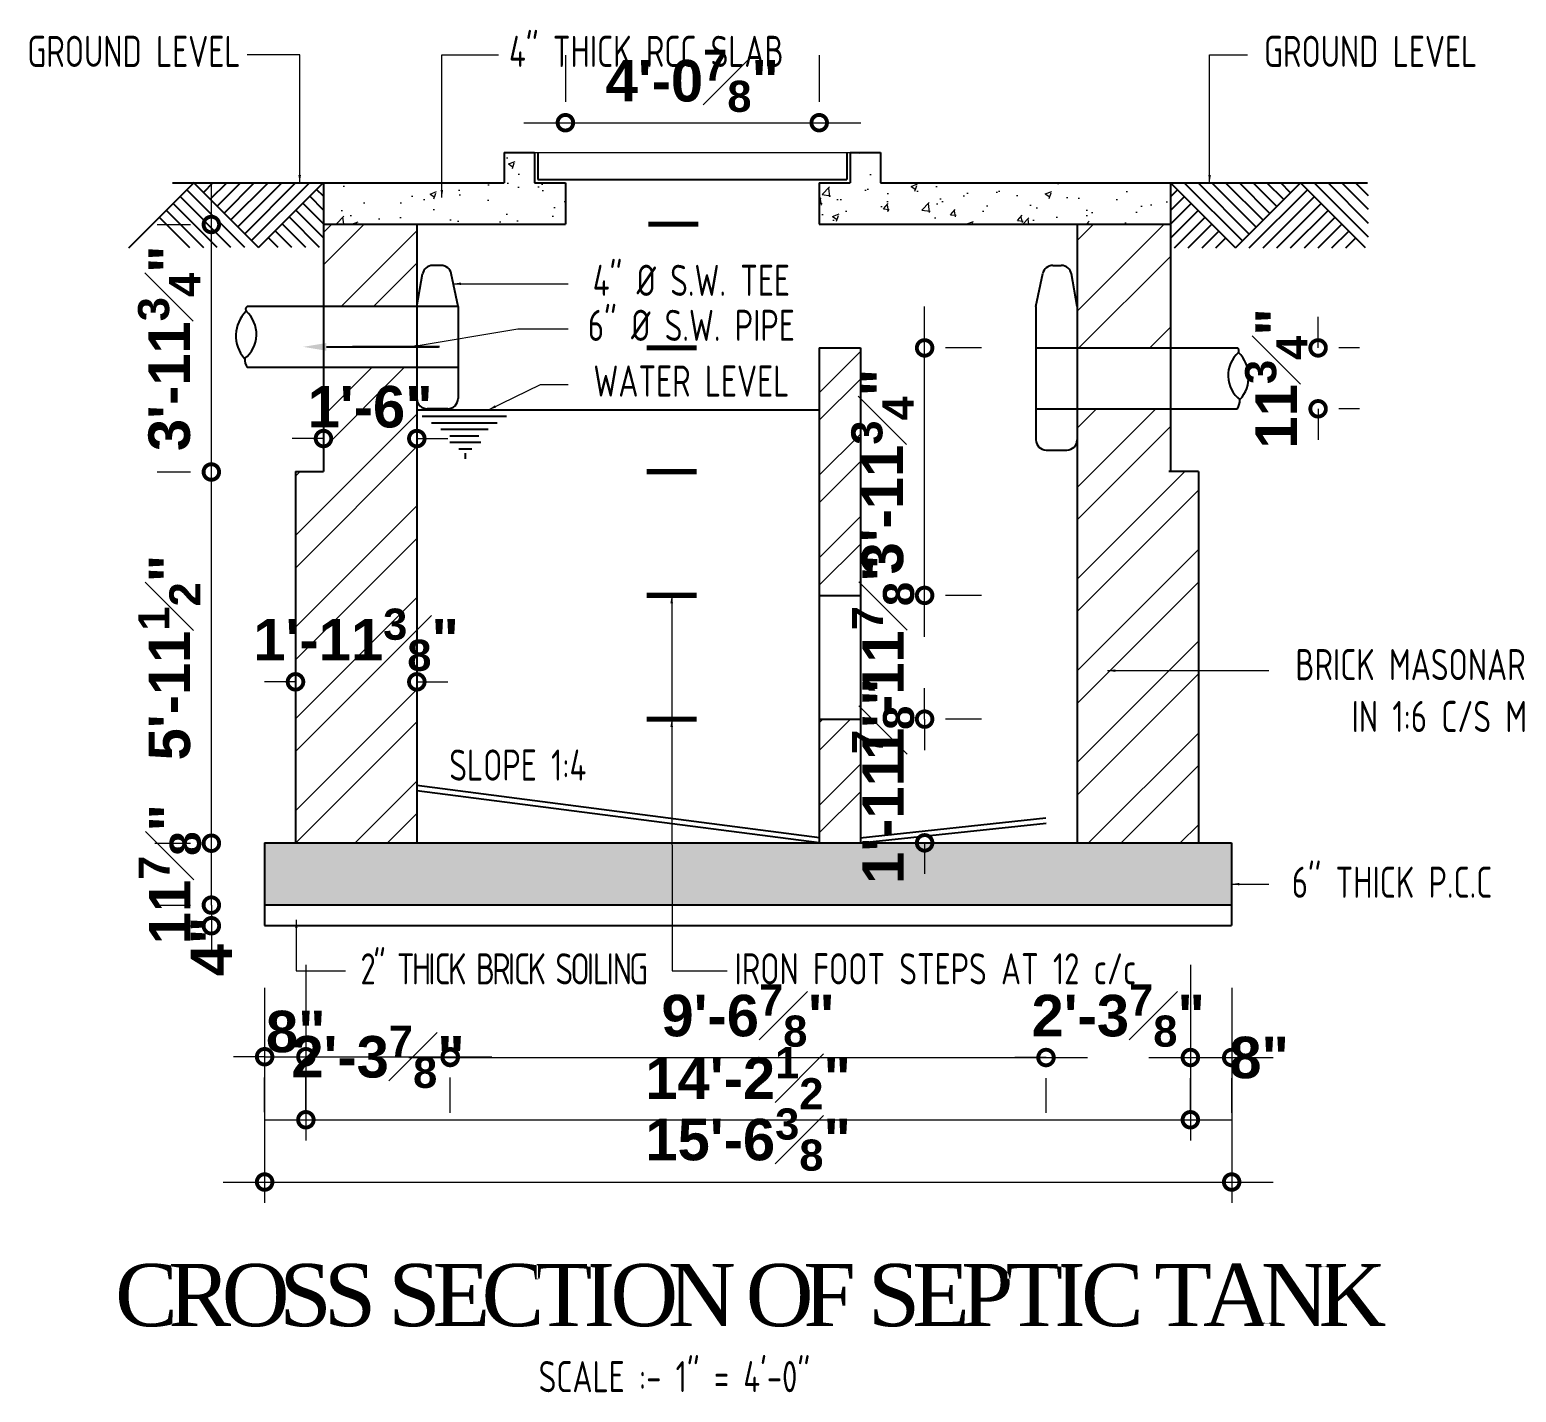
# Model space of a CAD drawing. Header units: inches. Extents: x 45643 to 70559, y -8725 to 1713.
# Drawn here: x 69178.3 to 69464.9, y -4819.2 to -4556.5 of the extents above; entities that cross this region are included whole.
import ezdxf

# ---------------------------------------------------------------- set-up
doc = ezdxf.new("R2010")
doc.units = ezdxf.units.IN
doc.header["$MEASUREMENT"] = 0
for name, color, linetype, lineweight in [('1', 7, 'Continuous', 25), ('CONCRETE', 251, 'Continuous', 0), ('DIM_LINE', 165, 'Continuous', 15), ('Dimensions', 100, 'Continuous', 9), ('hatch', 30, 'Continuous', 5), ('Text', 7, 'Continuous', 9), ('tile', 21, 'Continuous', 9)]:
    doc.layers.add(name, color=color, linetype=linetype, lineweight=lineweight)
doc.styles.add('int text 1in-4ft', font='trebuc.ttf', dxfattribs={"height": 3.5})
doc.styles.add('ordinary', font='ARIALN.TTF')
doc.styles.add('STYLE1', font='arialbd.ttf')
doc.dimstyles.new('dim 1in-4ft', dxfattribs={"dimscale": 0.5, "dimtxt": 3.5, "dimasz": 3, "dimexe": 6, "dimexo": 12, "dimgap": 1, "dimtad": 1, "dimzin": 0, "dimdsep": 46, "dimlunit": 4, "dimtxsty": 'int text 1in-4ft', "dimblk": 'DOT', "dimcen": 4, "dimdle": 6, "dimclrt": 7, "dimadec": 0, "dimazin": 0, "dimtfac": 1, "dimtofl": 0, "dimtmove": 0, "dimatfit": 3, "dimfxl": 7, "dimfxlon": 1, "dimtolj": 1, "dimtzin": 0, "dimarcsym": 0})
doc.dimstyles.new('Ronika', dxfattribs={"dimtxt": 8, "dimasz": 6, "dimexe": 4, "dimexo": 16, "dimgap": 2, "dimtad": 1, "dimdec": 3, "dimzin": 3, "dimdsep": 46, "dimlunit": 4, "dimtxsty": 'STYLE1', "dimblk": 'DOTSMALL', "dimcen": 2, "dimdle": 8, "dimclrd": 256, "dimclre": 7, "dimclrt": 256, "dimadec": 0, "dimazin": 0, "dimtfac": 0.75, "dimtdec": 3, "dimtix": 1, "dimtofl": 0, "dimtmove": 2, "dimatfit": 3, "dimfxl": 1, "dimfrac": 1, "dimtolj": 1, "dimtzin": 0, "dimlwd": 13, "dimlwe": 13, "dimarcsym": 0})
pattern_1 = [(50, (-304825.981, 177459.022), (12.9106833, -1.1295384), [1.35, -14.85]), (355, (-304825.981, 177459.022), (-2.497524, 13.5394584), [1.08, -11.88]), (100.4514, (-304824.906, 177458.928), (10.4131689, 12.4099118), [1.1473234, -12.620558]), (46.1842, (-304825.981, 177462.622), (19.2103389, -2.9793423), [2.025, -22.275]), (96.6356, (-304824.38, 177462.374), (16.8239287, 17.5341217), [1.7209852, -18.930834]), (351.1842, (-304825.981, 177462.622), (16.823915, 17.5341348), [1.62, -17.82]), (21, (-304824.181, 177461.722), (10.74432694, -7.24714003), [1.35, -14.85]), (326, (-304824.181, 177461.722), (4.379676, 13.0527008), [1.08, -11.88]), (71.4514, (-304823.286, 177461.118), (15.1240073, 5.8055489), [1.1473234, -12.620558]), (37.5, (-304825.9814, 177459.022), (0.2188774, 5.99208937), [0, -11.736, 0, -12.06, 0, -11.925]), (7.5, (-304825.9814, 177459.022), (4.73525167, 7.09941081), [0, -6.876, 0, -11.466, 0, -4.545]), (327.5, (-304829.9954, 177459.022), (9.60880385, -0.40598769), [0, -4.5, 0, -14.04, 0, -18.63]), (317.5, (-304831.7954, 177459.022), (10.49735105, 1.8018897), [0, -5.85, 0, -9.324, 0, -13.23])]
pattern_2 = [(45, (-304825.981, 177459.022), (-8.8388348, 8.8388348), []), (45, (-304825.981, 177465.272), (-8.8388348, 8.8388348), [])]
pattern_3 = [(45, (-304825.981, 177459.022), (-7.9549513, 7.9549513), []), (45, (-304820.678, 177459.022), (-7.9549513, 7.9549513), [])]

# ---------------------------------------------------------------- blocks, each defined once
blk = doc.blocks.new('_DotSmall')
at = {"color": 0, "const_width": 0.5}
blk.add_lwpolyline([(-0.0625, 0, 1), (0.0625, 0, 1)], format="xyb", close=True, dxfattribs=at)
blk = doc.blocks.new('*D451')
at = {"layer": 'Defpoints', "color": 0, "transparency": 16777216}
for p in [(-176661.26, 43756.35), (-176656.25, 43756.35), (-176661.26, 43708.64)]:
    blk.add_point(p, dxfattribs=at)
at = {"layer": 'DIM_LINE', "lineweight": 13, "transparency": 16777216}
blk.add_line((-176656.25, 43700.64), (-176656.25, 43764.35), dxfattribs=at)
at = {"layer": 'DIM_LINE', "color": 7, "lineweight": 13, "transparency": 16777216}
for p, q in [((-176645.26, 43756.35), (-176652.25, 43756.35)), ((-176645.26, 43708.64), (-176652.25, 43708.64))]:
    blk.add_line(p, q, dxfattribs=at)
at = {"layer": 'DIM_LINE', "lineweight": 13, "transparency": 16777216, "xscale": 6, "yscale": 6, "zscale": 6}
for p, rotation in [((-176656.25, 43756.35), 90), ((-176656.25, 43708.64), 270)]:
    blk.add_blockref('_DotSmall', p, dxfattribs=dict(at, rotation=rotation))
at = {"layer": 'DIM_LINE', "transparency": 16777216, "insert": (-176664.39, 43732.5), "char_height": 8, "attachment_point": 5, "rotation": 90, "style": 'STYLE1'}
blk.add_mtext('\\A1;3\'-11{\\H0.750000x;\\S3#4;}"', dxfattribs=at)
blk = doc.blocks.new('*D452')
at = {"layer": 'Defpoints', "color": 0, "transparency": 16777216}
for p in [(-176661.26, 43708.64), (-176656.25, 43708.64), (-176661.26, 43684.79)]:
    blk.add_point(p, dxfattribs=at)
at = {"layer": 'DIM_LINE', "lineweight": 13, "transparency": 16777216}
for p, q in [((-176656.25, 43708.64), (-176656.25, 43714.64)), ((-176656.25, 43684.79), (-176656.25, 43678.79))]:
    blk.add_line(p, q, dxfattribs=at)
at = {"layer": 'DIM_LINE', "color": 7, "lineweight": 13, "transparency": 16777216}
for p, q in [((-176645.26, 43708.64), (-176652.25, 43708.64)), ((-176645.26, 43684.79), (-176652.25, 43684.79))]:
    blk.add_line(p, q, dxfattribs=at)
at = {"layer": 'DIM_LINE', "lineweight": 13, "transparency": 16777216, "xscale": 6, "yscale": 6, "zscale": 6}
for p, rotation in [((-176656.25, 43708.64), 270), ((-176656.25, 43684.79), 90)]:
    blk.add_blockref('_DotSmall', p, dxfattribs=dict(at, rotation=rotation))
at = {"layer": 'DIM_LINE', "transparency": 16777216, "insert": (-176664.28, 43696.72), "char_height": 8, "attachment_point": 5, "rotation": 90, "style": 'STYLE1'}
blk.add_mtext('\\A1;1\'-11{\\H0.750000x;\\S7#8;}"', dxfattribs=at)
blk = doc.blocks.new('*D453')
at = {"layer": 'Defpoints', "color": 0, "transparency": 16777216}
for p in [(-176661.26, 43684.79), (-176656.25, 43684.79), (-176661.26, 43660.94)]:
    blk.add_point(p, dxfattribs=at)
at = {"layer": 'DIM_LINE', "lineweight": 13, "transparency": 16777216}
for p, q in [((-176656.25, 43684.79), (-176656.25, 43690.79)), ((-176656.25, 43660.94), (-176656.25, 43654.94))]:
    blk.add_line(p, q, dxfattribs=at)
at = {"layer": 'DIM_LINE', "color": 7, "lineweight": 13, "transparency": 16777216}
for p, q in [((-176645.26, 43684.79), (-176652.25, 43684.79)), ((-176645.26, 43660.94), (-176652.25, 43660.94))]:
    blk.add_line(p, q, dxfattribs=at)
at = {"layer": 'DIM_LINE', "lineweight": 13, "transparency": 16777216, "xscale": 6, "yscale": 6, "zscale": 6}
for p, rotation in [((-176656.25, 43684.79), 270), ((-176656.25, 43660.94), 90)]:
    blk.add_blockref('_DotSmall', p, dxfattribs=dict(at, rotation=rotation))
at = {"layer": 'DIM_LINE', "transparency": 16777216, "insert": (-176664.28, 43672.86), "char_height": 8, "attachment_point": 5, "rotation": 90, "style": 'STYLE1'}
blk.add_mtext('\\A1;1\'-11{\\H0.750000x;\\S7#8;}"', dxfattribs=at)
blk = doc.blocks.new('*D454')
at = {"layer": 'Defpoints', "color": 0, "transparency": 16777216}
for p in [(-176588.42, 43756.35), (-176580.4, 43756.35), (-176588.42, 43744.61)]:
    blk.add_point(p, dxfattribs=at)
at = {"layer": 'DIM_LINE', "lineweight": 13, "transparency": 16777216}
for p, q in [((-176580.4, 43756.35), (-176580.4, 43762.35)), ((-176580.4, 43744.61), (-176580.4, 43738.61))]:
    blk.add_line(p, q, dxfattribs=at)
at = {"layer": 'DIM_LINE', "color": 7, "lineweight": 13, "transparency": 16777216}
for p, q in [((-176572.42, 43756.35), (-176576.4, 43756.35)), ((-176572.42, 43744.61), (-176576.4, 43744.61))]:
    blk.add_line(p, q, dxfattribs=at)
at = {"layer": 'DIM_LINE', "lineweight": 13, "transparency": 16777216, "xscale": 6, "yscale": 6, "zscale": 6}
for p, rotation in [((-176580.4, 43756.35), 270), ((-176580.4, 43744.61), 90)]:
    blk.add_blockref('_DotSmall', p, dxfattribs=dict(at, rotation=rotation))
at = {"layer": 'DIM_LINE', "transparency": 16777216, "insert": (-176588.47, 43750.48), "char_height": 8, "attachment_point": 5, "rotation": 90, "style": 'STYLE1'}
blk.add_mtext('\\A1;11{\\H0.750000x;\\S3#4;}"', dxfattribs=at)
blk = doc.blocks.new('*D455')
at = {"layer": 'Defpoints', "color": 0, "transparency": 16777216}
for p in [(-176676.57, 43799.76), (-176725.5, 43796.77), (-176676.57, 43796.77)]:
    blk.add_point(p, dxfattribs=at)
at = {"layer": 'DIM_LINE', "color": 7, "lineweight": 13, "transparency": 16777216}
for p, q in [((-176725.5, 43812.77), (-176725.5, 43803.76)), ((-176676.57, 43812.77), (-176676.57, 43803.76))]:
    blk.add_line(p, q, dxfattribs=at)
at = {"layer": 'DIM_LINE', "lineweight": 13, "transparency": 16777216}
blk.add_line((-176733.5, 43799.76), (-176668.57, 43799.76), dxfattribs=at)
at = {"layer": 'DIM_LINE', "lineweight": 13, "transparency": 16777216, "xscale": 6, "yscale": 6, "zscale": 6, "rotation": 180}
blk.add_blockref('_DotSmall', (-176725.5, 43799.76), dxfattribs=at)
at = {"layer": 'DIM_LINE', "lineweight": 13, "transparency": 16777216, "xscale": 6, "yscale": 6, "zscale": 6}
blk.add_blockref('_DotSmall', (-176676.57, 43799.76), dxfattribs=at)
at = {"layer": 'DIM_LINE', "transparency": 16777216, "insert": (-176701.04, 43807.85), "char_height": 8, "attachment_point": 5, "style": 'STYLE1'}
blk.add_mtext('\\A1;4\'-0{\\H0.750000x;\\S7#8;}"', dxfattribs=at)
blk = doc.blocks.new('*D456')
at = {"layer": 'Defpoints', "color": 0, "transparency": 16777216}
for p in [(-176772.14, 43738.88), (-176754.14, 43738.88), (-176754.14, 43738.88)]:
    blk.add_point(p, dxfattribs=at)
at = {"layer": 'DIM_LINE', "color": 7, "lineweight": 13, "transparency": 16777216}
for p, q in [((-176772.14, 43754.88), (-176772.14, 43742.88)), ((-176754.14, 43754.88), (-176754.14, 43742.88))]:
    blk.add_line(p, q, dxfattribs=at)
at = {"layer": 'DIM_LINE', "lineweight": 13, "transparency": 16777216}
for p, q in [((-176772.14, 43738.88), (-176778.14, 43738.88)), ((-176754.14, 43738.88), (-176748.14, 43738.88))]:
    blk.add_line(p, q, dxfattribs=at)
at = {"layer": 'DIM_LINE', "lineweight": 13, "transparency": 16777216, "xscale": 6, "yscale": 6, "zscale": 6}
blk.add_blockref('_DotSmall', (-176772.14, 43738.88), dxfattribs=at)
at = {"layer": 'DIM_LINE', "lineweight": 13, "transparency": 16777216, "xscale": 6, "yscale": 6, "zscale": 6, "rotation": 180}
blk.add_blockref('_DotSmall', (-176754.14, 43738.88), dxfattribs=at)
at = {"layer": 'DIM_LINE', "transparency": 16777216, "insert": (-176763.14, 43744.96), "char_height": 8, "attachment_point": 5, "style": 'STYLE1'}
blk.add_mtext('\\A1;1\'-6"', dxfattribs=at)
blk = doc.blocks.new('*D457')
at = {"layer": 'Defpoints', "color": 0, "transparency": 16777216}
for p in [(-176605.02, 43624.87), (-176597.06, 43624.87), (-176597.06, 43619.56)]:
    blk.add_point(p, dxfattribs=at)
at = {"layer": 'DIM_LINE', "lineweight": 13, "transparency": 16777216}
blk.add_line((-176613.02, 43619.56), (-176589.06, 43619.56), dxfattribs=at)
at = {"layer": 'DIM_LINE', "color": 7, "lineweight": 13, "transparency": 16777216}
for p, q in [((-176605.02, 43608.87), (-176605.02, 43615.56)), ((-176597.06, 43608.87), (-176597.06, 43615.56))]:
    blk.add_line(p, q, dxfattribs=at)
at = {"layer": 'DIM_LINE', "lineweight": 13, "transparency": 16777216, "xscale": 6, "yscale": 6, "zscale": 6, "rotation": 180}
blk.add_blockref('_DotSmall', (-176605.02, 43619.56), dxfattribs=at)
at = {"layer": 'DIM_LINE', "lineweight": 13, "transparency": 16777216, "xscale": 6, "yscale": 6, "zscale": 6}
blk.add_blockref('_DotSmall', (-176597.06, 43619.56), dxfattribs=at)
at = {"layer": 'DIM_LINE', "transparency": 16777216, "insert": (-176591.77, 43619.51), "char_height": 8, "attachment_point": 5, "style": 'STYLE1'}
blk.add_mtext('\\A1;8"', dxfattribs=at)
blk = doc.blocks.new('*D458')
at = {"layer": 'Defpoints', "color": 0, "transparency": 16777216}
for p in [(-176632.85, 43624.87), (-176605.02, 43624.87), (-176605.02, 43619.56)]:
    blk.add_point(p, dxfattribs=at)
at = {"layer": 'DIM_LINE', "lineweight": 13, "transparency": 16777216}
for p, q in [((-176632.85, 43619.56), (-176638.85, 43619.56)), ((-176605.02, 43619.56), (-176599.02, 43619.56))]:
    blk.add_line(p, q, dxfattribs=at)
at = {"layer": 'DIM_LINE', "color": 7, "lineweight": 13, "transparency": 16777216}
for p, q in [((-176632.85, 43608.87), (-176632.85, 43615.56)), ((-176605.02, 43608.87), (-176605.02, 43615.56))]:
    blk.add_line(p, q, dxfattribs=at)
at = {"layer": 'DIM_LINE', "lineweight": 13, "transparency": 16777216, "xscale": 6, "yscale": 6, "zscale": 6}
blk.add_blockref('_DotSmall', (-176632.85, 43619.56), dxfattribs=at)
at = {"layer": 'DIM_LINE', "lineweight": 13, "transparency": 16777216, "xscale": 6, "yscale": 6, "zscale": 6, "rotation": 180}
blk.add_blockref('_DotSmall', (-176605.02, 43619.56), dxfattribs=at)
at = {"layer": 'DIM_LINE', "transparency": 16777216, "insert": (-176618.93, 43627.65), "char_height": 8, "attachment_point": 5, "style": 'STYLE1'}
blk.add_mtext('\\A1;2\'-3{\\H0.750000x;\\S7#8;}"', dxfattribs=at)
blk = doc.blocks.new('*D459')
at = {"layer": 'Defpoints', "color": 0, "transparency": 16777216}
for p in [(-176747.7, 43624.87), (-176632.85, 43624.87), (-176632.85, 43619.56)]:
    blk.add_point(p, dxfattribs=at)
at = {"layer": 'DIM_LINE', "lineweight": 13, "transparency": 16777216}
blk.add_line((-176755.7, 43619.56), (-176624.85, 43619.56), dxfattribs=at)
at = {"layer": 'DIM_LINE', "color": 7, "lineweight": 13, "transparency": 16777216}
for p, q in [((-176747.7, 43608.87), (-176747.7, 43615.56)), ((-176632.85, 43608.87), (-176632.85, 43615.56))]:
    blk.add_line(p, q, dxfattribs=at)
at = {"layer": 'DIM_LINE', "lineweight": 13, "transparency": 16777216, "xscale": 6, "yscale": 6, "zscale": 6, "rotation": 180}
blk.add_blockref('_DotSmall', (-176747.7, 43619.56), dxfattribs=at)
at = {"layer": 'DIM_LINE', "lineweight": 13, "transparency": 16777216, "xscale": 6, "yscale": 6, "zscale": 6}
blk.add_blockref('_DotSmall', (-176632.85, 43619.56), dxfattribs=at)
at = {"layer": 'DIM_LINE', "transparency": 16777216, "insert": (-176690.27, 43627.65), "char_height": 8, "attachment_point": 5, "style": 'STYLE1'}
blk.add_mtext('\\A1;9\'-6{\\H0.750000x;\\S7#8;}"', dxfattribs=at)
blk = doc.blocks.new('*D460')
at = {"layer": 'Defpoints', "color": 0, "transparency": 16777216}
for p in [(-176775.53, 43624.87), (-176747.7, 43624.87), (-176747.7, 43619.71)]:
    blk.add_point(p, dxfattribs=at)
at = {"layer": 'DIM_LINE', "lineweight": 13, "transparency": 16777216}
blk.add_line((-176783.53, 43619.71), (-176739.7, 43619.71), dxfattribs=at)
at = {"layer": 'DIM_LINE', "color": 7, "lineweight": 13, "transparency": 16777216}
for p, q in [((-176775.53, 43608.87), (-176775.53, 43615.71)), ((-176747.7, 43608.87), (-176747.7, 43615.71))]:
    blk.add_line(p, q, dxfattribs=at)
at = {"layer": 'DIM_LINE', "lineweight": 13, "transparency": 16777216, "xscale": 6, "yscale": 6, "zscale": 6, "rotation": 180}
blk.add_blockref('_DotSmall', (-176775.53, 43619.71), dxfattribs=at)
at = {"layer": 'DIM_LINE', "lineweight": 13, "transparency": 16777216, "xscale": 6, "yscale": 6, "zscale": 6}
blk.add_blockref('_DotSmall', (-176747.7, 43619.71), dxfattribs=at)
at = {"layer": 'DIM_LINE', "transparency": 16777216, "insert": (-176761.62, 43619.71), "char_height": 8, "attachment_point": 5, "style": 'STYLE1'}
blk.add_mtext('\\A1;2\'-3{\\H0.750000x;\\S7#8;}"', dxfattribs=at)
blk = doc.blocks.new('*D461')
at = {"layer": 'Defpoints', "color": 0, "transparency": 16777216}
for p in [(-176783.48, 43625.02), (-176775.53, 43625.02), (-176775.53, 43619.71)]:
    blk.add_point(p, dxfattribs=at)
at = {"layer": 'DIM_LINE', "lineweight": 13, "transparency": 16777216}
for p, q in [((-176783.48, 43619.71), (-176789.48, 43619.71)), ((-176775.53, 43619.71), (-176769.53, 43619.71))]:
    blk.add_line(p, q, dxfattribs=at)
at = {"layer": 'DIM_LINE', "color": 7, "lineweight": 13, "transparency": 16777216}
for p, q in [((-176783.48, 43609.02), (-176783.48, 43615.71)), ((-176775.53, 43609.02), (-176775.53, 43615.71))]:
    blk.add_line(p, q, dxfattribs=at)
at = {"layer": 'DIM_LINE', "lineweight": 13, "transparency": 16777216, "xscale": 6, "yscale": 6, "zscale": 6}
blk.add_blockref('_DotSmall', (-176783.48, 43619.71), dxfattribs=at)
at = {"layer": 'DIM_LINE', "lineweight": 13, "transparency": 16777216, "xscale": 6, "yscale": 6, "zscale": 6, "rotation": 180}
blk.add_blockref('_DotSmall', (-176775.53, 43619.71), dxfattribs=at)
at = {"layer": 'DIM_LINE', "transparency": 16777216, "insert": (-176777.48, 43624.52), "char_height": 8, "attachment_point": 5, "style": 'STYLE1'}
blk.add_mtext('\\A1;8"', dxfattribs=at)
blk = doc.blocks.new('*D462')
at = {"layer": 'Defpoints', "color": 0, "transparency": 16777216}
for p in [(-176793.75, 43660.87), (-176788.62, 43660.87), (-176788.62, 43648.94)]:
    blk.add_point(p, dxfattribs=at)
at = {"layer": 'DIM_LINE', "lineweight": 13, "transparency": 16777216}
for p, q in [((-176793.75, 43660.87), (-176793.75, 43666.87)), ((-176793.75, 43648.94), (-176793.75, 43642.94))]:
    blk.add_line(p, q, dxfattribs=at)
at = {"layer": 'DIM_LINE', "color": 7, "lineweight": 13, "transparency": 16777216}
for p, q in [((-176804.62, 43660.87), (-176797.75, 43660.87)), ((-176804.62, 43648.94), (-176797.75, 43648.94))]:
    blk.add_line(p, q, dxfattribs=at)
at = {"layer": 'DIM_LINE', "lineweight": 13, "transparency": 16777216, "xscale": 6, "yscale": 6, "zscale": 6}
for p, rotation in [((-176793.75, 43660.87), 270), ((-176793.75, 43648.94), 90)]:
    blk.add_blockref('_DotSmall', p, dxfattribs=dict(at, rotation=rotation))
at = {"layer": 'DIM_LINE', "transparency": 16777216, "insert": (-176801.78, 43654.9), "char_height": 8, "attachment_point": 5, "rotation": 90, "style": 'STYLE1'}
blk.add_mtext('\\A1;11{\\H0.750000x;\\S7#8;}"', dxfattribs=at)
blk = doc.blocks.new('*D463')
at = {"layer": 'Defpoints', "color": 0, "transparency": 16777216}
for p in [(-176793.75, 43648.94), (-176788.62, 43648.94), (-176788.62, 43644.96)]:
    blk.add_point(p, dxfattribs=at)
at = {"layer": 'DIM_LINE', "lineweight": 13, "transparency": 16777216}
for p, q in [((-176793.75, 43648.94), (-176793.75, 43654.94)), ((-176793.75, 43644.96), (-176793.75, 43638.96))]:
    blk.add_line(p, q, dxfattribs=at)
at = {"layer": 'DIM_LINE', "color": 7, "lineweight": 13, "transparency": 16777216}
for p, q in [((-176804.62, 43648.94), (-176797.75, 43648.94)), ((-176804.62, 43644.96), (-176797.75, 43644.96))]:
    blk.add_line(p, q, dxfattribs=at)
at = {"layer": 'DIM_LINE', "lineweight": 13, "transparency": 16777216, "xscale": 6, "yscale": 6, "zscale": 6}
for p, rotation in [((-176793.75, 43648.94), 270), ((-176793.75, 43644.96), 90)]:
    blk.add_blockref('_DotSmall', p, dxfattribs=dict(at, rotation=rotation))
at = {"layer": 'DIM_LINE', "transparency": 16777216, "insert": (-176793.75, 43640.96), "char_height": 8, "attachment_point": 5, "rotation": 90, "style": 'STYLE1'}
blk.add_mtext('\\A1;4"', dxfattribs=at)
blk = doc.blocks.new('*D464')
at = {"layer": 'Defpoints', "color": 0, "transparency": 16777216}
for p in [(-176793.75, 43780.14), (-176788.18, 43780.14), (-176788.18, 43732.43)]:
    blk.add_point(p, dxfattribs=at)
at = {"layer": 'DIM_LINE', "lineweight": 13, "transparency": 16777216}
blk.add_line((-176793.75, 43724.43), (-176793.75, 43788.14), dxfattribs=at)
at = {"layer": 'DIM_LINE', "color": 7, "lineweight": 13, "transparency": 16777216}
for p, q in [((-176804.18, 43780.14), (-176797.75, 43780.14)), ((-176804.18, 43732.43), (-176797.75, 43732.43))]:
    blk.add_line(p, q, dxfattribs=at)
at = {"layer": 'DIM_LINE', "lineweight": 13, "transparency": 16777216, "xscale": 6, "yscale": 6, "zscale": 6}
for p, rotation in [((-176793.75, 43780.14), 90), ((-176793.75, 43732.43), 270)]:
    blk.add_blockref('_DotSmall', p, dxfattribs=dict(at, rotation=rotation))
at = {"layer": 'DIM_LINE', "transparency": 16777216, "insert": (-176801.89, 43756.28), "char_height": 8, "attachment_point": 5, "rotation": 90, "style": 'STYLE1'}
blk.add_mtext('\\A1;3\'-11{\\H0.750000x;\\S3#4;}"', dxfattribs=at)
blk = doc.blocks.new('*D465')
at = {"layer": 'Defpoints', "color": 0, "transparency": 16777216}
for p in [(-176793.75, 43732.43), (-176788.18, 43732.43), (-176788.18, 43660.87)]:
    blk.add_point(p, dxfattribs=at)
at = {"layer": 'DIM_LINE', "lineweight": 13, "transparency": 16777216}
blk.add_line((-176793.75, 43652.87), (-176793.75, 43740.43), dxfattribs=at)
at = {"layer": 'DIM_LINE', "color": 7, "lineweight": 13, "transparency": 16777216}
for p, q in [((-176804.18, 43732.43), (-176797.75, 43732.43)), ((-176804.18, 43660.87), (-176797.75, 43660.87))]:
    blk.add_line(p, q, dxfattribs=at)
at = {"layer": 'DIM_LINE', "lineweight": 13, "transparency": 16777216, "xscale": 6, "yscale": 6, "zscale": 6}
for p, rotation in [((-176793.75, 43732.43), 90), ((-176793.75, 43660.87), 270)]:
    blk.add_blockref('_DotSmall', p, dxfattribs=dict(at, rotation=rotation))
at = {"layer": 'DIM_LINE', "transparency": 16777216, "insert": (-176801.85, 43696.65), "char_height": 8, "attachment_point": 5, "rotation": 90, "style": 'STYLE1'}
blk.add_mtext('\\A1;5\'-11{\\H0.750000x;\\S1#2;}"', dxfattribs=at)
blk = doc.blocks.new('*D466')
at = {"layer": 'Defpoints', "color": 0, "transparency": 16777216}
for p in [(-176777.53, 43691.98), (-176754.14, 43691.98), (-176754.14, 43691.98)]:
    blk.add_point(p, dxfattribs=at)
at = {"layer": 'DIM_LINE', "color": 7, "lineweight": 13, "transparency": 16777216}
for p, q in [((-176777.53, 43707.98), (-176777.53, 43695.98)), ((-176754.14, 43707.98), (-176754.14, 43695.98))]:
    blk.add_line(p, q, dxfattribs=at)
at = {"layer": 'DIM_LINE', "lineweight": 13, "transparency": 16777216}
for p, q in [((-176777.53, 43691.98), (-176783.53, 43691.98)), ((-176754.14, 43691.98), (-176748.14, 43691.98))]:
    blk.add_line(p, q, dxfattribs=at)
at = {"layer": 'DIM_LINE', "lineweight": 13, "transparency": 16777216, "xscale": 6, "yscale": 6, "zscale": 6}
blk.add_blockref('_DotSmall', (-176777.53, 43691.98), dxfattribs=at)
at = {"layer": 'DIM_LINE', "lineweight": 13, "transparency": 16777216, "xscale": 6, "yscale": 6, "zscale": 6, "rotation": 180}
blk.add_blockref('_DotSmall', (-176754.14, 43691.98), dxfattribs=at)
at = {"layer": 'DIM_LINE', "transparency": 16777216, "insert": (-176765.84, 43700.1), "char_height": 8, "attachment_point": 5, "style": 'STYLE1'}
blk.add_mtext('\\A1;1\'-11{\\H0.750000x;\\S3#8;}"', dxfattribs=at)
blk = doc.blocks.new('*D467')
at = {"layer": 'Defpoints', "color": 0, "transparency": 16777216}
for p in [(-176775.53, 43653.41), (-176605.02, 43653.41), (-176605.02, 43607.56)]:
    blk.add_point(p, dxfattribs=at)
at = {"layer": 'DIM_LINE', "color": 7, "lineweight": 13, "transparency": 16777216}
for p, q in [((-176775.53, 43637.41), (-176775.53, 43603.56)), ((-176605.02, 43637.41), (-176605.02, 43603.56))]:
    blk.add_line(p, q, dxfattribs=at)
at = {"layer": 'DIM_LINE', "lineweight": 13, "transparency": 16777216}
blk.add_line((-176783.53, 43607.56), (-176597.02, 43607.56), dxfattribs=at)
at = {"layer": 'DIM_LINE', "lineweight": 13, "transparency": 16777216, "xscale": 6, "yscale": 6, "zscale": 6, "rotation": 180}
blk.add_blockref('_DotSmall', (-176775.53, 43607.56), dxfattribs=at)
at = {"layer": 'DIM_LINE', "lineweight": 13, "transparency": 16777216, "xscale": 6, "yscale": 6, "zscale": 6}
blk.add_blockref('_DotSmall', (-176605.02, 43607.56), dxfattribs=at)
at = {"layer": 'DIM_LINE', "transparency": 16777216, "insert": (-176690.27, 43615.58), "char_height": 8, "attachment_point": 5, "style": 'STYLE1'}
blk.add_mtext('\\A1;14\'-2{\\H0.750000x;\\S1#2;}"', dxfattribs=at)
blk = doc.blocks.new('_Dot')
at = {"color": 0, "linetype": 'ByBlock', "lineweight": -2}
blk.add_line((-0.5, 0), (-1, 0), dxfattribs=at)
at = {"color": 0, "linetype": 'ByBlock', "const_width": 0.5}
blk.add_lwpolyline([(-0.25, 0, 1), (0.25, 0, 1)], format="xyb", close=True, dxfattribs=at)
blk = doc.blocks.new('*D468')
at = {"layer": 'Defpoints', "color": 0, "transparency": 16777216}
for p in [(-176783.48, 43645.03), (-176597.06, 43645.03), (-176597.06, 43595.56)]:
    blk.add_point(p, dxfattribs=at)
at = {"layer": 'DIM_LINE', "color": 7, "lineweight": 13, "transparency": 16777216}
for p, q in [((-176783.48, 43629.03), (-176783.48, 43591.56)), ((-176597.06, 43629.03), (-176597.06, 43591.56))]:
    blk.add_line(p, q, dxfattribs=at)
at = {"layer": 'DIM_LINE', "lineweight": 13, "transparency": 16777216}
blk.add_line((-176791.48, 43595.56), (-176589.06, 43595.56), dxfattribs=at)
at = {"layer": 'DIM_LINE', "lineweight": 13, "transparency": 16777216, "xscale": 6, "yscale": 6, "zscale": 6, "rotation": 180}
blk.add_blockref('_DotSmall', (-176783.48, 43595.56), dxfattribs=at)
at = {"layer": 'DIM_LINE', "lineweight": 13, "transparency": 16777216, "xscale": 6, "yscale": 6, "zscale": 6}
blk.add_blockref('_DotSmall', (-176597.06, 43595.56), dxfattribs=at)
at = {"layer": 'DIM_LINE', "transparency": 16777216, "insert": (-176690.27, 43603.75), "char_height": 8, "attachment_point": 5, "style": 'STYLE1'}
blk.add_mtext('\\A1;15\'-6{\\H0.750000x;\\S3#8;}"', dxfattribs=at)
blk = doc.blocks.new('*D474')
at = {"layer": 'Defpoints', "color": 0, "transparency": 16777216}
for p in [(-176783.48, 43649.01), (-176597.06, 43649.01), (-176597.06, 43595.56)]:
    blk.add_point(p, dxfattribs=at)
at = {"layer": 'DIM_LINE', "color": 7, "lineweight": 13, "transparency": 16777216}
for p, q in [((-176783.48, 43633.01), (-176783.48, 43591.56)), ((-176597.06, 43633.01), (-176597.06, 43591.56))]:
    blk.add_line(p, q, dxfattribs=at)
at = {"layer": 'DIM_LINE', "lineweight": 13, "transparency": 16777216}
blk.add_line((-176791.48, 43595.56), (-176589.06, 43595.56), dxfattribs=at)
at = {"layer": 'DIM_LINE', "lineweight": 13, "transparency": 16777216, "xscale": 6, "yscale": 6, "zscale": 6, "rotation": 180}
blk.add_blockref('_DotSmall', (-176783.48, 43595.56), dxfattribs=at)
at = {"layer": 'DIM_LINE', "lineweight": 13, "transparency": 16777216, "xscale": 6, "yscale": 6, "zscale": 6}
blk.add_blockref('_DotSmall', (-176597.06, 43595.56), dxfattribs=at)
at = {"layer": 'DIM_LINE', "transparency": 16777216, "insert": (-176690.27, 43603.75), "char_height": 8, "attachment_point": 5, "style": 'STYLE1'}
blk.add_mtext('\\A1;15\'-6{\\H0.750000x;\\S3#8;}"', dxfattribs=at)
blk = doc.blocks.new('TGCV')
at = {"layer": 'CONCRETE', "ltscale": 0.5}
h = blk.add_hatch(dxfattribs=at)
h.set_pattern_fill('AR-CONC', color=256, scale=1.8, style=0)
h.set_pattern_definition(pattern_1)
h.paths.add_polyline_path([(-171213.5271, 55640.8953), (-171219.4906, 55640.8953), (-171219.4906, 55646.7649), (-171225.3602, 55646.7649), (-171225.3602, 55640.8953), (-171260.1689, 55640.8953), (-171260.1689, 55632.944), (-171213.5271, 55632.944)])
h = blk.add_hatch(dxfattribs=at)
h.set_pattern_fill('AR-CONC', color=256, scale=1.8, style=0)
h.set_pattern_definition(pattern_1)
h.paths.add_polyline_path([(-171096.8748, 55640.8953), (-171152.7699, 55640.8953), (-171152.7699, 55646.7649), (-171158.6395, 55646.7649), (-171158.6395, 55640.8953), (-171164.603, 55640.8953), (-171164.603, 55632.944), (-171096.8748, 55632.944)])
h = blk.add_hatch(dxfattribs=at)
h.set_pattern_fill('AR-CONC', color=256, style=0)
h.set_pattern_definition([(50, (-304825.9814, 177459.022), (7.17260183, -0.62752135), [0.75, -8.25]), (355, (-304825.9814, 177459.022), (-1.38751334, 7.52192134), [0.6, -6.6]), (100.4514, (-304825.384, 177458.9696), (5.78509382, 6.89439542), [0.6374019, -7.01142112]), (46.1842, (-304825.9814, 177461.022), (10.6724105, -1.65519014), [1.125, -12.375]), (96.6356, (-304825.092, 177460.884), (9.34662706, 9.7411787), [0.9561029, -10.51713]), (351.1842, (-304825.981, 177461.022), (9.34661945, 9.741186), [0.9, -9.9]), (21, (-304824.9814, 177460.522), (5.96907052, -4.0261889), [0.75, -8.25]), (326, (-304824.9814, 177460.522), (2.43315332, 7.25150045), [0.6, -6.6]), (71.4514, (-304824.484, 177460.1864), (8.40222629, 3.22530497), [0.6374019, -7.01142112]), (37.5, (-304825.9814, 177459.022), (0.121598553, 3.32893854), [0, -6.52, 0, -6.7, 0, -6.625]), (7.5, (-304825.9814, 177459.022), (2.630695374, 3.94411712), [0, -3.82, 0, -6.37, 0, -2.525]), (327.5, (-304828.2114, 177459.022), (5.33822436, -0.225548717), [0, -2.5, 0, -7.8, 0, -10.35]), (317.5, (-304829.2114, 177459.022), (5.83186169, 1.00104982), [0, -3.25, 0, -5.18, 0, -7.35])])
h.paths.add_polyline_path([(-171271.5115, 55513.6742), (-171085.0938, 55513.6742), (-171085.0938, 55501.7472), (-171271.5115, 55501.7472)])
at = {"layer": 'hatch', "lineweight": 9, "ltscale": 5}
h = blk.add_hatch(dxfattribs=at)
h.set_pattern_fill('STEEL', color=256, scale=100, style=0)
h.set_pattern_definition(pattern_2)
h.paths.add_polyline_path([(-171242.1689, 55632.944), (-171260.1689, 55632.944), (-171260.1689, 55617.0413), (-171242.1689, 55617.0413)])
h = blk.add_hatch(dxfattribs=at)
h.set_pattern_fill('STEEL', color=256, scale=119.2698, style=0)
h.set_pattern_definition([(45, (-304825.981, 177459.022), (-10.5420605, 10.5420605), []), (45, (-304825.981, 177466.476), (-10.5420605, 10.5420605), [])])
h.paths.add_polyline_path([(-171096.8748, 55632.944), (-171114.8748, 55632.944), (-171114.8748, 55609.09), (-171096.8748, 55609.09)])
at = {"layer": 'hatch'}
h = blk.add_hatch(dxfattribs=at)
h.set_pattern_fill('ANSI32', color=256, scale=30, style=0)
h.set_pattern_definition(pattern_3)
h.paths.add_polyline_path([(-171156.6516, 55609.09), (-171164.603, 55609.09), (-171164.603, 55561.3821), (-171156.6516, 55561.3821)])
at = {"layer": 'hatch', "lineweight": 9, "ltscale": 5}
h = blk.add_hatch(dxfattribs=at)
h.set_pattern_fill('STEEL', color=256, scale=100, style=0)
h.set_pattern_definition(pattern_2)
h.paths.add_polyline_path([(-171242.1689, 55605.3022), (-171260.1689, 55605.3022), (-171260.1689, 55585.2361), (-171265.5602, 55585.2361), (-171265.5602, 55513.6742), (-171242.1689, 55513.6742)])
h.paths.add_polyline_path([(-171256.6689, 55596.1164), (-171245.6689, 55596.1164), (-171245.6689, 55587.1164), (-171256.6689, 55587.1164)], flags=24)
h.paths.add_polyline_path([(-171257.8646, 55549.2153), (-171249.8646, 55549.2153), (-171249.8646, 55540.2153), (-171257.8646, 55540.2153)], flags=24)
h = blk.add_hatch(dxfattribs=at)
h.set_pattern_fill('STEEL', color=256, scale=100, style=0)
h.set_pattern_definition(pattern_2)
h.paths.add_polyline_path([(-171091.4835, 55585.2361), (-171096.8748, 55585.2361), (-171096.8748, 55597.3509), (-171114.8748, 55597.3509), (-171114.8748, 55513.6742), (-171091.4835, 55513.6742)])
at = {"layer": 'hatch'}
h = blk.add_hatch(dxfattribs=at)
h.set_pattern_fill('ANSI32', color=256, scale=30, style=0)
h.set_pattern_definition(pattern_3)
h.paths.add_polyline_path([(-171156.6516, 55537.5281), (-171164.603, 55537.5281), (-171164.603, 55513.6742), (-171156.6516, 55513.6742)])
at = {"color": 1}
blk.add_line((-171219.4906, 55646.7649), (-171158.6395, 55646.7649), dxfattribs=at)
at = {"layer": '1', "color": 1}
for p, q in [((-171225.3602, 55646.7649), (-171219.4906, 55646.7649)), ((-171225.3602, 55646.7649), (-171225.3602, 55640.8953)), ((-171219.4906, 55646.7649), (-171219.4906, 55640.8953)), ((-171158.6395, 55646.7649), (-171152.7699, 55646.7649)), ((-171158.6395, 55646.7649), (-171158.6395, 55640.8953)), ((-171152.7699, 55646.7649), (-171152.7699, 55640.8953)), ((-171289.2601, 55640.8953), (-171225.3602, 55640.8953)), ((-171260.1689, 55640.8953), (-171260.1689, 55585.2361)), ((-171219.4906, 55640.8953), (-171213.5271, 55640.8953)), ((-171213.5271, 55640.8953), (-171213.5271, 55632.944)), ((-171164.603, 55640.8953), (-171164.603, 55632.944)), ((-171164.603, 55640.8953), (-171158.6395, 55640.8953)), ((-171152.7699, 55640.8953), (-171058.9331, 55640.8953)), ((-171096.8748, 55640.8953), (-171096.8748, 55585.2361)), ((-171260.1689, 55632.944), (-171213.5271, 55632.944)), ((-171242.1689, 55632.944), (-171242.1689, 55513.6742)), ((-171164.603, 55632.944), (-171096.8748, 55632.944)), ((-171114.8748, 55632.944), (-171114.8748, 55513.6742)), ((-171265.5602, 55585.2361), (-171260.1689, 55585.2361)), ((-171265.5602, 55585.2361), (-171265.5602, 55513.6742)), ((-171091.4835, 55585.2361), (-171097.1791, 55585.2361)), ((-171091.4835, 55585.2361), (-171091.4835, 55513.6742)), ((-171271.5115, 55513.6742), (-171271.5115, 55497.7715)), ((-171271.5115, 55513.6742), (-171085.0938, 55513.6742)), ((-171085.0938, 55513.6742), (-171085.0938, 55497.7715)), ((-171271.5115, 55501.7472), (-171085.0938, 55501.7472)), ((-171271.5115, 55497.7715), (-171085.0938, 55497.7715))]:
    blk.add_line(p, q, dxfattribs=at)
at = {"layer": '1', "color": 5}
for p, q in [((-171218.8645, 55646.7649), (-171218.8645, 55641.5214)), ((-171159.2656, 55646.7649), (-171159.2656, 55641.5214)), ((-171218.8645, 55641.5214), (-171159.2656, 55641.5214)), ((-171237.4765, 55624.9927), (-171239.0954, 55624.9927)), ((-171119.5672, 55624.9927), (-171117.9483, 55624.9927)), ((-171242.1689, 55617.0413), (-171241.0529, 55623.3511)), ((-171234.2176, 55617.0413), (-171235.5296, 55623.4061)), ((-171122.8261, 55617.0413), (-171121.5141, 55623.4061)), ((-171114.8748, 55617.0413), (-171115.9908, 55623.3511)), ((-171260.1689, 55617.0413), (-171274.8825, 55617.0413)), ((-171234.2176, 55617.0413), (-171260.1689, 55617.0413)), ((-171234.2176, 55617.0413), (-171234.2176, 55599.3387)), ((-171122.8261, 55617.0413), (-171122.8261, 55591.3874)), ((-171259.6024, 55609.2887), (-171237.9611, 55609.2887)), ((-171237.8011, 55609.2887), (-171254.594, 55609.2887)), ((-171164.603, 55609.09), (-171156.6516, 55609.09)), ((-171164.603, 55609.09), (-171164.603, 55561.3821)), ((-171156.6516, 55609.09), (-171156.6516, 55561.3821)), ((-171122.8261, 55609.09), (-171096.8748, 55609.09)), ((-171102.8748, 55609.09), (-171083.9723, 55609.09)), ((-171260.1689, 55605.3022), (-171274.8825, 55605.3022)), ((-171234.2176, 55605.3022), (-171260.1689, 55605.3022)), ((-171242.1689, 55597.163), (-171214.5116, 55597.163)), ((-171236.2054, 55597.3509), (-171240.1811, 55597.3509)), ((-171235.7306, 55597.163), (-171164.603, 55597.163)), ((-171122.8261, 55597.3509), (-171096.8748, 55597.3509)), ((-171102.8748, 55597.3509), (-171083.9723, 55597.3509)), ((-171241.1352, 55595.9109), (-171224.9133, 55595.9109)), ((-171239.3637, 55594.6587), (-171226.6847, 55594.6587)), ((-171237.5573, 55593.4065), (-171228.4211, 55593.4065)), ((-171235.8331, 55590.9022), (-171229.807, 55590.9022)), ((-171235.7859, 55592.1543), (-171230.1926, 55592.1543)), ((-171234.0617, 55589.65), (-171231.5784, 55589.65)), ((-171232.8201, 55588.7723), (-171232.8201, 55587.7016)), ((-171120.8383, 55589.3996), (-171116.8626, 55589.3996)), ((-171164.603, 55561.3821), (-171164.603, 55537.5281)), ((-171164.603, 55561.3821), (-171156.6516, 55561.3821)), ((-171156.6516, 55561.3821), (-171156.6516, 55537.5281)), ((-171164.603, 55537.5281), (-171164.603, 55513.6742)), ((-171164.603, 55537.5281), (-171156.6516, 55537.5281)), ((-171156.6516, 55537.5281), (-171156.6516, 55513.6742)), ((-171164.5632, 55514.6673), (-171242.1689, 55524.727)), ((-171164.603, 55513.6742), (-171242.1689, 55523.7326)), ((-171156.6914, 55514.6673), (-171120.9145, 55518.4796)), ((-171156.6516, 55513.6742), (-171120.8748, 55517.4864))]:
    blk.add_line(p, q, dxfattribs=at)
at = {"layer": '1', "color": 6}
for p, q in [((-171297.6656, 55628.3736), (-171285.1438, 55640.8953)), ((-171275.3469, 55628.4421), (-171286.5405, 55639.6358)), ((-171272.6907, 55628.4421), (-171285.2124, 55640.9639)), ((-171283.3157, 55639.0672), (-171281.419, 55640.9639)), ((-171281.9876, 55637.7391), (-171278.7628, 55640.9639)), ((-171280.6594, 55636.4109), (-171276.1065, 55640.9639)), ((-171279.3313, 55635.0828), (-171273.4502, 55640.9639)), ((-171278.0032, 55633.7547), (-171270.794, 55640.9639)), ((-171276.6751, 55632.4265), (-171268.1377, 55640.9639)), ((-171275.3469, 55631.0984), (-171265.4814, 55640.9639)), ((-171274.0188, 55629.7703), (-171262.8252, 55640.9639)), ((-171272.6907, 55628.4421), (-171260.1689, 55640.9639)), ((-171260.1689, 55638.3076), (-171261.4971, 55639.6358)), ((-171084.353, 55628.3736), (-171096.8748, 55640.8953)), ((-171096.8748, 55638.239), (-171095.5466, 55639.5672)), ((-171083.0249, 55629.7017), (-171094.2185, 55640.8953)), ((-171081.6968, 55631.0298), (-171091.5623, 55640.8953)), ((-171080.3686, 55632.358), (-171088.906, 55640.8953)), ((-171079.0405, 55633.6861), (-171086.2497, 55640.8953)), ((-171084.353, 55628.3736), (-171071.8313, 55640.8953)), ((-171077.7124, 55635.0142), (-171083.5935, 55640.8953)), ((-171081.6968, 55628.3736), (-171070.5032, 55639.5672)), ((-171076.3843, 55636.3423), (-171080.9372, 55640.8953)), ((-171075.0561, 55637.6705), (-171078.2809, 55640.8953)), ((-171073.728, 55638.9986), (-171075.6247, 55640.8953)), ((-171059.3096, 55628.3736), (-171071.8313, 55640.8953)), ((-171058.7255, 55630.4458), (-171069.175, 55640.8953)), ((-171058.7255, 55633.102), (-171066.5188, 55640.8953)), ((-171058.7255, 55635.7583), (-171063.8625, 55640.8953)), ((-171058.7255, 55638.4145), (-171061.2063, 55640.8953)), ((-171280.6594, 55628.4421), (-171289.1968, 55636.9795)), ((-171278.0032, 55628.4421), (-171287.8687, 55638.3076)), ((-171260.1689, 55632.9951), (-171264.1533, 55636.9795)), ((-171260.1689, 55635.6514), (-171262.8252, 55638.3076)), ((-171096.8748, 55635.5828), (-171094.2185, 55638.239)), ((-171096.8748, 55632.9265), (-171092.8904, 55636.9109)), ((-171079.0405, 55628.3736), (-171069.175, 55638.239)), ((-171076.3843, 55628.3736), (-171067.8469, 55636.9109)), ((-171285.9034, 55628.3736), (-171291.7845, 55634.2546)), ((-171283.2471, 55628.3736), (-171290.4563, 55635.5828)), ((-171260.9285, 55628.4421), (-171266.8096, 55634.3232)), ((-171260.1689, 55630.3388), (-171265.4814, 55635.6514)), ((-171096.8748, 55630.2703), (-171091.5623, 55635.5828)), ((-171096.1152, 55628.3736), (-171090.2341, 55634.2546)), ((-171073.728, 55628.3736), (-171066.5188, 55635.5828)), ((-171071.0717, 55628.3736), (-171065.1906, 55634.2546)), ((-171266.241, 55628.4421), (-171269.4658, 55631.667)), ((-171263.5848, 55628.4421), (-171268.1377, 55632.9951)), ((-171093.4589, 55628.3736), (-171088.906, 55632.9265)), ((-171090.8027, 55628.3736), (-171087.5779, 55631.5984)), ((-171068.4155, 55628.3736), (-171063.8625, 55632.9265)), ((-171065.7592, 55628.3736), (-171062.5344, 55631.5984)), ((-171268.8973, 55628.4421), (-171270.794, 55630.3388)), ((-171088.1464, 55628.3736), (-171086.2497, 55630.2703)), ((-171063.1029, 55628.3736), (-171061.2063, 55630.2703))]:
    blk.add_line(p, q, dxfattribs=at)
at = {"layer": '1', "color": 5, "const_width": 0.9939}
for points in [[(-171187.917, 55632.944), (-171197.5645, 55632.944)], [(-171188.217, 55609.09), (-171197.8645, 55609.09)], [(-171188.217, 55585.2361), (-171197.8645, 55585.2361)], [(-171188.217, 55561.3821), (-171197.8645, 55561.3821)], [(-171188.217, 55537.5281), (-171197.8645, 55537.5281)]]:
    blk.add_lwpolyline(points, dxfattribs=at)
at = {"layer": '1', "color": 5}
for centre, radius, start, end in [((-171239.0954, 55623.0048), 1.9878, 90, 169.969393), ((-171237.4765, 55623.0048), 1.9878, 11.647218, 90), ((-171119.5672, 55623.0048), 1.9878, 90, 168.352782), ((-171117.9483, 55623.0048), 1.9878, 10.030607, 90), ((-171274.5567, 55616.5174), 0.617, 121.8742, 219.476944), ((-171270.4747, 55611.4587), 6.5763, 134.31254, 221.945632), ((-171279.0149, 55611.7337), 5.9331, 307.526164, 48.309603), ((-171079.8399, 55603.7824), 5.9331, 131.690397, 232.473836), ((-171084.2982, 55608.566), 0.617, 320.523056, 58.1258), ((-171088.3801, 55603.5073), 6.5763, 318.054368, 45.68746), ((-171275.3668, 55607.1065), 0.0381, 234.00888, 305.99112), ((-171271.9966, 55607.0009), 3.3487, 178.718624, 210.481038), ((-171240.1811, 55599.3387), 1.9878, 180, 270), ((-171236.2054, 55599.3387), 1.9878, 270, 0), ((-171086.8582, 55599.0495), 3.3487, 329.518962, 1.281376), ((-171083.488, 55599.1552), 0.0381, 234.00888, 305.99112), ((-171120.8383, 55591.3874), 1.9878, 180, 270), ((-171116.8626, 55591.3874), 1.9878, 270, 0)]:
    blk.add_arc(centre, radius, start, end, dxfattribs=at)
blk.add_solid([(-171259.6024, 55608.5432), (-171259.6024, 55610.0341), (-171264.075, 55609.2887)], dxfattribs=at)
at = {"char_height": 6, "width": 136.473322, "attachment_point": 5, "style": 'ordinary'}
for s, insert in [('{\\Fisocp3|c0;\\W0.8;GROUND LEVEL}', (-171296.7073, 55666.2482)), ('{\\Fisocp3|c0;\\W0.8;4" THICK RCC SLAB}', (-171197.9321, 55666.2482)), ('{\\Fisocp3|c0;\\W0.8;GROUND LEVEL}', (-171058.3099, 55666.2482)), ('{\\Fisocp3|c0;\\W0.8;4" %%C S.W. TEE}', (-171189.2511, 55622.1143)), ('{\\Fisocp3|c0;\\W0.8;6" %%C S.W. PIPE}', (-171189.2511, 55613.4352)), ('{\\Fisocp3|c0;\\W0.8;WATER LEVEL}', (-171189.2511, 55602.6931)), ('{\\Fisocp3|c0;\\W0.8;BRICK MASONARY WORKS\\PIN 1:6 C/S MOTAR }', (-171037.7782, 55543.033)), ('{\\Fisocp3|c0;\\W0.8;SLOPE 1:4}', (-171222.6992, 55528.6727)), ("{\\Fisocp3|c0;\\W0.8;6'' THICK P.C.C}", (-171054.1837, 55506.0892)), ("{\\Fisocp3|c0;\\W0.8;\\T0.85;2'' THICK BRICK SOILING}", (-171225.5859, 55489.3933)), ('{\\Fisocp3|c0;\\W0.8;IRON FOOT STEPS AT 12 c/c}', (-171142.2011, 55489.3933)), ('{\\Fisocp3|c0;\\W0.8;SCALE :- 1" = 4\'-0" }', (-171192.5093, 55410.7772))]:
    blk.add_mtext(s, dxfattribs=dict(at, insert=insert))
at = {"layer": 'Text', "insert": (-171300.3298, 55432.5155), "char_height": 12, "width": 950.154532, "attachment_point": 1, "style": 'ordinary'}
blk.add_mtext('{\\fTimes New Roman|b0|i0|c0|p18;\\T0.8;CROSS SECTION OF SEPTIC TANK}', dxfattribs=at)
at = {"layer": 'DIM_LINE'}
for base, p1, p2, picture, middle in [((-171164.603, 55652.4941), (-171213.5271, 55649.5044), (-171164.603, 55649.5044), '*D455', (-171189.0651, 55660.5869)), ((-171242.1689, 55591.6164), (-171260.1689, 55591.6164), (-171242.1689, 55591.6164), '*D456', (-171251.1689, 55597.701)), ((-171242.1689, 55544.7153), (-171265.5602, 55544.7153), (-171242.1689, 55544.7153), '*D466', (-171253.8646, 55552.8422)), ((-171093.0452, 55460.2965), (-171263.5602, 55506.151), (-171093.0452, 55506.151), '*D467', (-171178.3027, 55468.3211)), ((-171085.0938, 55448.2965), (-171271.5115, 55501.7472), (-171085.0938, 55501.7472), '*D474', (-171178.3027, 55456.4916)), ((-171085.0938, 55448.2965), (-171271.5115, 55497.7715), (-171085.0938, 55497.7715), '*D468', (-171178.3027, 55456.4916)), ((-171120.8748, 55472.2965), (-171235.7306, 55477.6099), (-171120.8748, 55477.6099), '*D459', (-171178.3027, 55480.3893)), ((-171093.0452, 55472.2965), (-171120.8748, 55477.6099), (-171093.0452, 55477.6099), '*D458', (-171106.96, 55480.3893))]:
    dim = blk.add_linear_dim(base=base, p1=p1, p2=p2, dimstyle='Ronika', dxfattribs=at)
    dim.commit()
    dim.dimension.update_dxf_attribs({"geometry": picture, "text_midpoint": middle, "insert": (5511.9712, 11852.7381)})
for base, p1, p2, picture, middle in [((-171281.7835, 55632.8754), (-171276.2114, 55585.1675), (-171276.2114, 55632.8754), '*D464', (-171289.9151, 55609.0214)), ((-171068.433, 55609.09), (-171076.4471, 55597.3509), (-171076.4471, 55609.09), '*D454', (-171076.4965, 55603.2205)), ((-171144.2827, 55609.09), (-171149.2843, 55561.3821), (-171149.2843, 55609.09), '*D451', (-171152.4143, 55585.2361)), ((-171281.7835, 55585.1675), (-171276.2114, 55513.6056), (-171276.2114, 55585.1675), '*D465', (-171289.8762, 55549.3865)), ((-171144.2827, 55561.3821), (-171149.2843, 55537.5281), (-171149.2843, 55561.3821), '*D452', (-171152.3072, 55549.4551)), ((-171144.2827, 55537.5281), (-171149.2843, 55513.6742), (-171149.2843, 55537.5281), '*D453', (-171152.3072, 55525.6012)), ((-171281.7835, 55513.6056), (-171276.6467, 55501.6786), (-171276.6467, 55513.6056), '*D462', (-171289.808, 55507.6421))]:
    dim = blk.add_linear_dim(base=base, p1=p1, p2=p2, angle=90, dimstyle='Ronika', dxfattribs=at)
    dim.commit()
    dim.dimension.update_dxf_attribs({"geometry": picture, "text_midpoint": middle, "insert": (5511.9712, 11852.7381)})
dim = blk.add_linear_dim(base=(-171281.7835, 55501.6786), p1=(-171276.6467, 55497.703), p2=(-171276.6467, 55501.6786), angle=90, dimstyle='Ronika', dxfattribs=at)
dim.commit()
dim.dimension.update_dxf_attribs({"geometry": '*D463', "text_midpoint": (-171281.7835, 55493.703), "dimtype": 128, "insert": (5511.9712, 11852.7381)})
for base, p1, p2, picture, middle in [((-171263.5602, 55472.4482), (-171271.5115, 55477.7616), (-171263.5602, 55477.7616), '*D461', (-171265.5107, 55477.2595)), ((-171235.7306, 55472.4482), (-171263.5602, 55477.6099), (-171235.7306, 55477.6099), '*D460', (-171249.6454, 55472.4482)), ((-171085.0938, 55472.2965), (-171093.0452, 55477.6099), (-171085.0938, 55477.6099), '*D457', (-171079.801, 55472.252))]:
    dim = blk.add_linear_dim(base=base, p1=p1, p2=p2, dimstyle='Ronika', dxfattribs=at)
    dim.commit()
    dim.dimension.update_dxf_attribs({"geometry": picture, "text_midpoint": middle, "dimtype": 128, "insert": (5511.9712, 11852.7381)})
at = {"layer": 'Dimensions', "ltscale": 0.5}
for points in [[(-171264.7472, 55640.8953), (-171264.7472, 55665.5853), (-171274.8966, 55665.5853)], [(-171237.3472, 55638.0583), (-171237.3472, 55665.5853), (-171226.4124, 55665.5853)], [(-171089.3447, 55640.8953), (-171089.3447, 55665.5853), (-171082.0676, 55665.5853)], [(-171235.1266, 55621.4514), (-171213.0087, 55621.4514)], [(-171243.4323, 55609.2887), (-171222.6788, 55612.7723), (-171213.0087, 55612.7723)], [(-171228.3403, 55597.163), (-171218.3031, 55602.0302), (-171213.0087, 55602.0302)], [(-171193.0407, 55561.3821), (-171193.0256, 55537.5281)], [(-171109.021, 55546.8754), (-171077.9414, 55546.8754)], [(-171193.0407, 55537.5281), (-171192.9369, 55489.027), (-171182.3643, 55489.027)], [(-171085.0938, 55505.7229), (-171077.9414, 55505.7229)], [(-171265.3986, 55498.8495), (-171265.3986, 55489.027), (-171255.9032, 55489.027)]]:
    blk.add_leader(points, dimstyle='dim 1in-4ft', override={"dimgap": 1, "dimtad": 0}, dxfattribs=at)

msp = doc.modelspace()

# ---------------------------------------------------------------- block references
at = {"layer": 'tile'}
msp.add_blockref('TGCV', (240495.109, -60226.95), dxfattribs=at)

doc.saveas('drawing.dxf')
